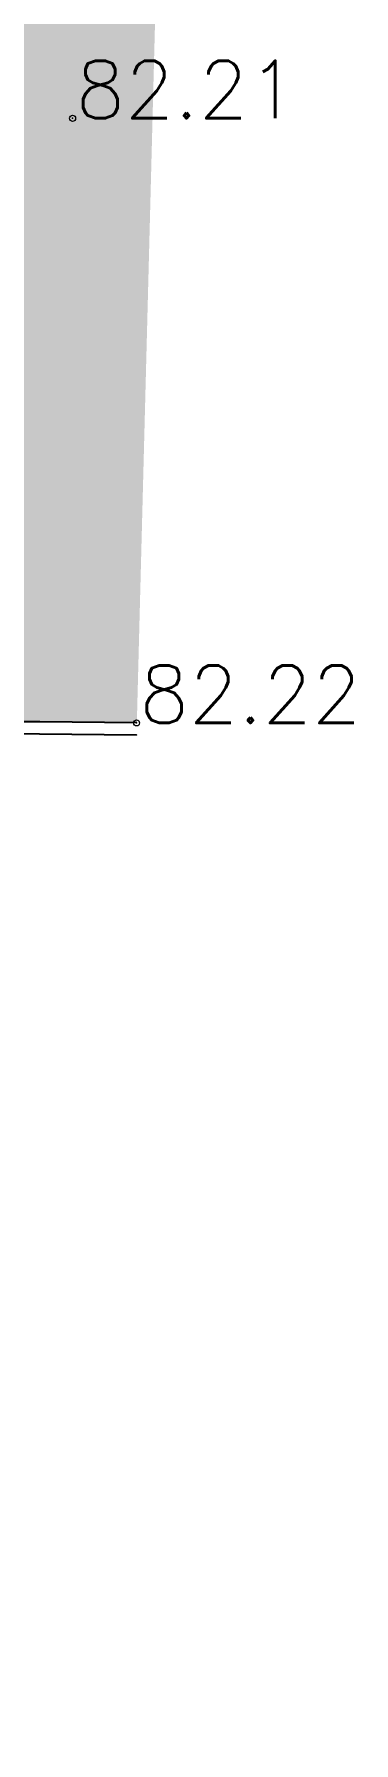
# Model space of a CAD drawing. Header units: inches. Extents: x 1286 to 7442, y -84 to 3420.
# Drawn here: x 1864.46 to 1869.74, y 11.25 to 39.47 of the extents above; entities that cross this region are included whole.
import ezdxf

# ---------------------------------------------------------------- set-up
doc = ezdxf.new("R2010")
doc.units = ezdxf.units.IN
doc.header["$LTSCALE"] = 3
doc.header["$MEASUREMENT"] = 0
doc.layers.add('ARQ_HATCH', color=8, linetype='Continuous')
doc.layers.add('ARQ_RUA', color=250, linetype='Continuous')
doc.layers.add('ARQ_TOPOGRAFIA', color=8, linetype='Continuous', lineweight=5)
doc.styles.add('ROMAN', font='romans__.ttf', dxfattribs={"height": 0.75})

msp = doc.modelspace()

# ---------------------------------------------------------------- hatches: boundary and pattern name
at = {"layer": 'ARQ_HATCH', "transparency": 33554559}
h = msp.add_hatch(color=9, dxfattribs=at)
h.dxf.hatch_style = 1
edge = h.paths.add_edge_path()
edge.add_line((1806.504420997991, 11.29320923012733), (1791.287455500688, 14.59955625609433))
edge.add_line((1791.287455500688, 14.59955625609433), (1796.21916764202, 37.29702052947107))
edge.add_line((1796.21916764202, 37.29702052947107), (1801.851533979345, 63.15544171438466))
edge.add_line((1801.851533979345, 63.15544171438466), (1809.763832658086, 99.00560465062188))
edge.add_line((1809.763832658086, 99.00560465062188), (1817.550291622415, 134.379449704417))
edge.add_line((1817.550291622415, 134.379449704417), (1822.677377090048, 158.2706152668487))
edge.add_line((1822.677377090048, 158.2706152668487), (1826.527252418853, 176.0018626986936))
edge.add_line((1826.527252418853, 176.0018626986936), (1831.58634316005, 199.687612145672))
edge.add_line((1831.58634316005, 199.687612145672), (1836.78598221519, 223.2750485949617))
edge.add_line((1836.78598221519, 223.2750485949617), (1840.064877947472, 238.3331558673093))
edge.add_line((1840.064877947472, 238.3331558673093), (1843.029586253445, 252.1249787262944))
edge.add_line((1843.029586253445, 252.1249787262944), (1845.03734522224, 261.7234150780338))
edge.add_line((1845.03734522224, 261.7234150780338), (1857.597052590639, 260.4716640474294))
edge.add_line((1857.597052590639, 260.4716640474294), (1840.83987959546, 181.5207020655352))
edge.add_line((1840.83987959546, 181.5207020655351), (1812.170230468934, 46.84906408186737))
edge.add_arc((1816.082558900441, 46.01618579302792), 3.999999999999915, 167.9819649971217, 267.242093406933)
edge.add_line((1815.890095039531, 42.02081876830499), (1822.336008593493, 41.71030776843614))
edge.add_line((1822.336008593493, 41.71030776843614), (1842.888410074674, 40.10897651970151))
edge.add_line((1842.888410074674, 40.10897651970151), (1866.464947723611, 39.91383113825816))
edge.add_line((1866.464947723611, 39.91383113825816), (1866.157855032199, 28.09681896433301))
edge.add_arc((1801.741963233721, -6445.566360133978), 6473.983654870426, 89.42989976007226, 89.73237382335071)
edge.add_arc((1836.36839905733, -252.1005469905423), 280.4815257042164, 90.8961648626426, 92.21120408732037)
edge.add_arc((1826.308854461835, 8.432709651195296), 19.75413501909197, 92.21165603977944, 97.16704330417099)
edge.add_arc((1828.171373651084, -6.377805052647091), 34.6813023158956, 97.16732270034484, 102.1245926488107)
edge.add_arc((1826.38413613175, 1.941767061868575), 26.17192524617771, 102.1247202396606, 107.8304519209239)
edge.add_arc((1827.748082028354, -2.298681647816807), 30.62633358717363, 107.8304524072479, 113.5369278374841)
edge.add_arc((1820.806894379696, 13.63703781180459), 13.24452583716383, 113.5372307644454, 122.2152644208954)
edge.add_arc((1820.854797968438, 13.56102418538723), 13.33437473911022, 122.2152897474165, 130.9005376964332)
edge.add_arc((1820.509634584205, 13.95948419819331), 12.80720480102513, 130.9005378703762, 139.7610407364488)
edge.add_arc((1819.120253702707, 15.1352783380683), 10.98707538499126, 139.7612633826868, 148.6181415213829)
edge.add_arc((1829.933652350126, 8.539636862019904), 23.65325384484163, 148.6185274575465, 154.6537745443761)
edge.add_arc((1821.163538495754, 12.69395167413006), 13.9489646604433, 154.6539270211828, 160.6882631602748)
edge.add_arc((1842.057444872318, 5.372205170539246), 36.08859644454206, 160.6882642495572, 164.439018586536)
edge.add_arc((1835.687356420564, 7.146090489228186), 29.47613124561494, 164.4390185865388, 168.1897734627645)
edge.add_arc((1835.687358193845, 7.146090040171941), 29.4761330732653, 168.189773313847, 171.9119848892629)

# ---------------------------------------------------------------- linework, layer by layer
at = {"layer": 'ARQ_RUA'}
for points in [[(1866.1578550322, 28.09681896433358, 0.001319792842811376), (1831.981558674772, 28.34667066872248, 0.005738004038633031), (1825.546520768293, 28.17212954368989, 0.02162532598512821), (1823.84427828963, 28.03249828893118, 0.02163354458722696), (1820.886974286896, 27.52986747481449, 0.02490109586687993), (1818.370258454557, 26.85657060647826, 0.02490434309648288), (1815.517760668716, 25.77962934897975, 0.03788317187201119), (1813.746215203726, 24.84258439487326, 0.03791469537482164), (1812.124144016176, 23.63977565810843, 0.03868051082655112), (1810.733165636926, 22.23264258772613, 0.03866467131603918), (1809.740414714433, 20.85668079459376, 0.02633982207664733), (1808.557320587934, 18.66529031457448, 0.02633584456009697), (1807.999437062521, 17.30698197468665, 0.01636721443284498), (1807.291658658625, 15.0534707014943, 0.01636721678638358), (1806.835209130885, 13.17899277447643, 0.01624264003166844), (1806.504420997991, 11.29320923012741)], [(1866.152658650959, 27.89686076898579), (1866.152658650959, 27.89686076898693, 0.001319590558923131), (1831.98265607626, 28.14666336064801, 0.005736192474491465), (1825.554237410781, 27.97227846556242, 0.02162532598512914), (1823.869230806726, 27.83406096408887, 0.0216335445872261), (1820.928981935699, 27.33432884067247, 0.02490109586687945), (1818.431498717268, 26.66617724991595, 0.02490434309648362), (1815.597628677237, 25.59626877193337, 0.03788317187201196), (1813.852835549573, 24.67337416512511, 0.03791469537482119), (1812.255093598045, 23.48860619357175, 0.03868051082655147), (1810.885837029305, 22.10344720874896, 0.03866467131604052), (1809.911157862428, 20.75253293137734, 0.02633982207664708), (1808.73806808416, 18.5796728945709, 0.02633584456009589), (1808.188183709191, 17.24084043425572, 0.01636721443284498), (1807.484327754345, 14.99981793311451, 0.01636721678638397), (1807.030975305552, 13.13805862178875, 0.01636721550052752), (1806.700383266423, 11.25063048710891)]]:
    msp.add_lwpolyline(points, format="xyb", dxfattribs=at)
at = {"layer": 'ARQ_TOPOGRAFIA', "ltscale": 0.4000000059604645}
for p, q in [((1865.096358651284, 38.08377066848652), (1865.096358651284, 38.08377066848652)), ((1866.152658651281, 28.09687066858486), (1866.152658651281, 28.09687066858486))]:
    msp.add_line(p, q, dxfattribs=at)
for centre in [(1865.096358651284, 38.08377066848652), (1866.152658651281, 28.09687066858486)]:
    msp.add_circle(centre, 0.05000000000000001, dxfattribs=at)
for p in [(1865.096358651284, 38.08377066848652), (1866.152658651281, 28.09687066858486)]:
    msp.add_point(p, dxfattribs=at)

# ---------------------------------------------------------------- texts
at = {"layer": 'ARQ_TOPOGRAFIA', "style": 'ROMAN'}
for s, p in [('82.21', (1865.146358651273, 38.08377066848652)), ('82.22', (1866.202658651269, 28.09687066858486))]:
    msp.add_text(s, height=0.95, dxfattribs=at).set_placement(p)

doc.saveas('drawing.dxf')
